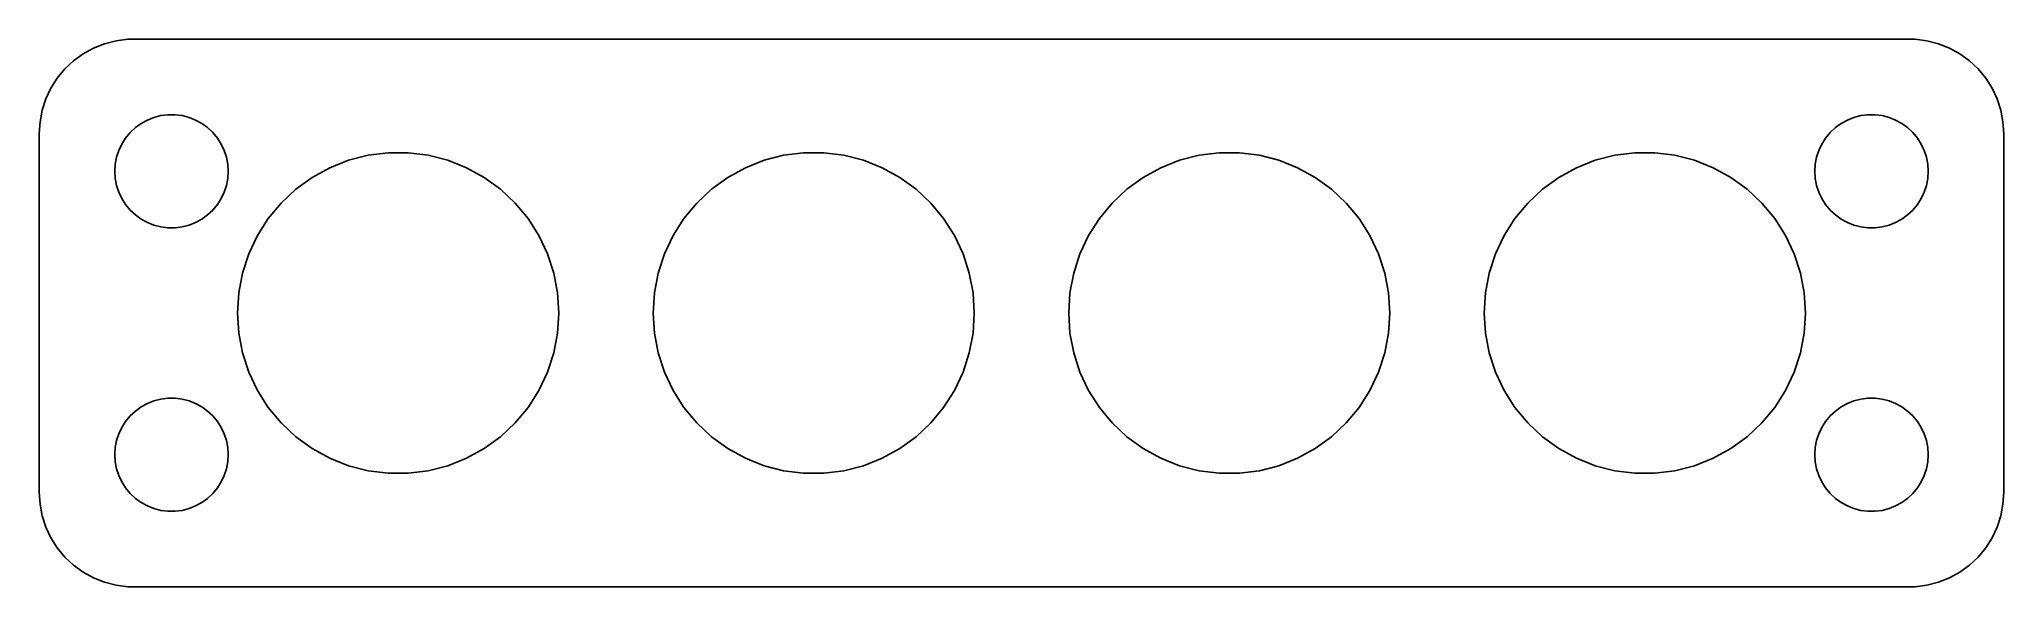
# Model space of a CAD drawing. Header units: metres. Extents: x -52 to 52, y -14 to 14.
import ezdxf

# ---------------------------------------------------------------- set-up
doc = ezdxf.new("R2010")
doc.units = ezdxf.units.M

msp = doc.modelspace()

# ---------------------------------------------------------------- linework, layer by layer
for p, q in [((-49.6791, 13.7216), (-50.1871, 13.3526)), ((-49.1289, 14.0241), (-49.6791, 13.7216)), ((-48.5451, 14.2553), (-49.1289, 14.0241)), ((-47.9369, 14.4114), (-48.5451, 14.2553)), ((-47.3139, 14.4901), (-47.9369, 14.4114)), ((47.3139, 14.4901), (-47.3139, 14.4901)), ((47.9369, 14.4114), (47.3139, 14.4901)), ((48.5451, 14.2553), (47.9369, 14.4114)), ((49.1289, 14.0241), (48.5451, 14.2553)), ((49.6791, 13.7216), (49.1289, 14.0241)), ((50.1871, 13.3526), (49.6791, 13.7216)), ((-50.6448, 12.9227), (-51.0451, 12.4389)), ((-50.1871, 13.3526), (-50.6448, 12.9227)), ((50.6448, 12.9227), (50.1871, 13.3526)), ((51.0451, 12.4389), (50.6448, 12.9227)), ((-51.3815, 11.9088), (-51.6489, 11.3406)), ((-51.0451, 12.4389), (-51.3815, 11.9088)), ((51.3815, 11.9088), (51.0451, 12.4389)), ((51.6489, 11.3406), (51.3815, 11.9088)), ((-51.8429, 10.7434), (-51.9606, 10.1267)), ((-51.6489, 11.3406), (-51.8429, 10.7434)), ((-45.927, 10.3532), (-45.5621, 10.4469)), ((-45.5621, 10.4469), (-45.1884, 10.4941)), ((-45.1884, 10.4941), (-44.8116, 10.4941)), ((-44.8116, 10.4941), (-44.4379, 10.4469)), ((-44.4379, 10.4469), (-44.0729, 10.3532)), ((44.0729, 10.3532), (44.4379, 10.4469)), ((44.4379, 10.4469), (44.8116, 10.4941)), ((44.8116, 10.4941), (45.1884, 10.4941)), ((45.1884, 10.4941), (45.5621, 10.4469)), ((45.5621, 10.4469), (45.927, 10.3532)), ((51.8429, 10.7434), (51.6489, 11.3406)), ((51.9606, 10.1267), (51.8429, 10.7434)), ((-51.9606, 10.1267), (-52, 9.5)), ((-52, 9.5), (-52, -9.5)), ((-47.427, 9.26335), (-47.1869, 9.55363)), ((-47.1869, 9.55363), (-46.9123, 9.81154)), ((-46.9123, 9.81154), (-46.6075, 10.033)), ((-46.6075, 10.033), (-46.2773, 10.2145)), ((-46.2773, 10.2145), (-45.927, 10.3532)), ((-44.0729, 10.3532), (-43.7227, 10.2145)), ((-43.7227, 10.2145), (-43.3925, 10.033)), ((-43.3925, 10.033), (-43.0877, 9.81154)), ((-43.0877, 9.81154), (-42.8131, 9.55363)), ((-42.8131, 9.55363), (-42.5729, 9.26335)), ((42.5729, 9.26335), (42.8131, 9.55363)), ((42.8131, 9.55363), (43.0877, 9.81154)), ((43.0877, 9.81154), (43.3925, 10.033)), ((43.3925, 10.033), (43.7227, 10.2145)), ((43.7227, 10.2145), (44.0729, 10.3532)), ((45.927, 10.3532), (46.2773, 10.2145)), ((46.2773, 10.2145), (46.6075, 10.033)), ((46.6075, 10.033), (46.9123, 9.81154)), ((46.9123, 9.81154), (47.1869, 9.55363)), ((47.1869, 9.55363), (47.427, 9.26335)), ((52, 9.5), (51.9606, 10.1267)), ((52, -9.5), (52, 9.5)), ((-47.9057, 8.24606), (-47.7893, 8.60437)), ((-47.7893, 8.60437), (-47.6289, 8.94525)), ((-47.6289, 8.94525), (-47.427, 9.26335)), ((-42.5729, 9.26335), (-42.3711, 8.94525)), ((-42.3711, 8.94525), (-42.2107, 8.60437)), ((-42.2107, 8.60437), (-42.0942, 8.24606)), ((-35.6266, 8.08397), (-34.5927, 8.34944)), ((-34.5927, 8.34944), (-33.5337, 8.48322)), ((-33.5337, 8.48322), (-32.4663, 8.48322)), ((-32.4663, 8.48322), (-31.4073, 8.34944)), ((-31.4073, 8.34944), (-30.3734, 8.08397)), ((-13.6266, 8.08397), (-12.5927, 8.34944)), ((-12.5927, 8.34944), (-11.5337, 8.48322)), ((-11.5337, 8.48322), (-10.4663, 8.48322)), ((-10.4663, 8.48322), (-9.40726, 8.34944)), ((-9.40726, 8.34944), (-8.37335, 8.08397)), ((8.37335, 8.08397), (9.40726, 8.34944)), ((9.40726, 8.34944), (10.4663, 8.48322)), ((10.4663, 8.48322), (11.5337, 8.48322)), ((11.5337, 8.48322), (12.5927, 8.34944)), ((12.5927, 8.34944), (13.6266, 8.08397)), ((30.3734, 8.08397), (31.4073, 8.34944)), ((31.4073, 8.34944), (32.4663, 8.48322)), ((32.4663, 8.48322), (33.5337, 8.48322)), ((33.5337, 8.48322), (34.5927, 8.34944)), ((34.5927, 8.34944), (35.6266, 8.08397)), ((42.0942, 8.24606), (42.2107, 8.60437)), ((42.2107, 8.60437), (42.3711, 8.94525)), ((42.3711, 8.94525), (42.5729, 9.26335)), ((47.427, 9.26335), (47.6289, 8.94525)), ((47.6289, 8.94525), (47.7893, 8.60437)), ((47.7893, 8.60437), (47.9057, 8.24606)), ((-48, 7.5), (-47.9763, 7.87599)), ((-47.9763, 7.12399), (-48, 7.5)), ((-47.9763, 7.87599), (-47.9057, 8.24606)), ((-42.0942, 8.24606), (-42.0237, 7.87599)), ((-42.0237, 7.87599), (-42, 7.5)), ((-42, 7.5), (-42.0237, 7.12399)), ((-37.5545, 7.17677), (-36.6191, 7.69102)), ((-36.6191, 7.69102), (-35.6266, 8.08397)), ((-30.3734, 8.08397), (-29.3809, 7.69102)), ((-29.3809, 7.69102), (-28.4455, 7.17677)), ((-15.5545, 7.17677), (-14.6191, 7.69102)), ((-14.6191, 7.69102), (-13.6266, 8.08397)), ((-8.37335, 8.08397), (-7.38087, 7.69102)), ((-7.38087, 7.69102), (-6.44547, 7.17677)), ((6.44547, 7.17677), (7.38087, 7.69102)), ((7.38087, 7.69102), (8.37335, 8.08397)), ((13.6266, 8.08397), (14.6191, 7.69102)), ((14.6191, 7.69102), (15.5545, 7.17677)), ((28.4455, 7.17677), (29.3809, 7.69102)), ((29.3809, 7.69102), (30.3734, 8.08397)), ((35.6266, 8.08397), (36.6191, 7.69102)), ((36.6191, 7.69102), (37.5545, 7.17677)), ((42, 7.5), (42.0237, 7.87599)), ((42.0237, 7.12399), (42, 7.5)), ((42.0237, 7.87599), (42.0942, 8.24606)), ((47.9057, 8.24606), (47.9763, 7.87599)), ((47.9763, 7.87599), (48, 7.5)), ((48, 7.5), (47.9763, 7.12399)), ((-47.9057, 6.75392), (-47.9763, 7.12399)), ((-47.7893, 6.39561), (-47.9057, 6.75392)), ((-47.6289, 6.05473), (-47.7893, 6.39561)), ((-42.2107, 6.39561), (-42.3711, 6.05473)), ((-42.0942, 6.75392), (-42.2107, 6.39561)), ((-42.0237, 7.12399), (-42.0942, 6.75392)), ((-39.1962, 5.81865), (-38.4181, 6.54936)), ((-38.4181, 6.54936), (-37.5545, 7.17677)), ((-28.4455, 7.17677), (-27.5819, 6.54936)), ((-27.5819, 6.54936), (-26.8038, 5.81865)), ((-17.1962, 5.81865), (-16.4181, 6.54936)), ((-16.4181, 6.54936), (-15.5545, 7.17677)), ((-6.44547, 7.17677), (-5.58189, 6.54936)), ((-5.58189, 6.54936), (-4.80376, 5.81865)), ((4.80376, 5.81865), (5.58189, 6.54936)), ((5.58189, 6.54936), (6.44547, 7.17677)), ((15.5545, 7.17677), (16.4181, 6.54936)), ((16.4181, 6.54936), (17.1962, 5.81865)), ((26.8038, 5.81865), (27.5819, 6.54936)), ((27.5819, 6.54936), (28.4455, 7.17677)), ((37.5545, 7.17677), (38.4181, 6.54936)), ((38.4181, 6.54936), (39.1962, 5.81865)), ((42.0942, 6.75392), (42.0237, 7.12399)), ((42.2107, 6.39561), (42.0942, 6.75392)), ((42.3711, 6.05473), (42.2107, 6.39561)), ((47.7893, 6.39561), (47.6289, 6.05473)), ((47.9057, 6.75392), (47.7893, 6.39561)), ((47.9763, 7.12399), (47.9057, 6.75392)), ((-47.427, 5.73663), (-47.6289, 6.05473)), ((-47.1869, 5.44635), (-47.427, 5.73663)), ((-46.9123, 5.18845), (-47.1869, 5.44635)), ((-42.8131, 5.44635), (-43.0877, 5.18845)), ((-42.5729, 5.73663), (-42.8131, 5.44635)), ((-42.3711, 6.05473), (-42.5729, 5.73663)), ((-39.8766, 4.99617), (-39.1962, 5.81865)), ((-26.8038, 5.81865), (-26.1234, 4.99617)), ((-17.8766, 4.99617), (-17.1962, 5.81865)), ((-4.80376, 5.81865), (-4.12335, 4.99617)), ((4.12335, 4.99617), (4.80376, 5.81865)), ((17.1962, 5.81865), (17.8766, 4.99617)), ((26.1234, 4.99617), (26.8038, 5.81865)), ((39.1962, 5.81865), (39.8766, 4.99617)), ((42.5729, 5.73663), (42.3711, 6.05473)), ((42.8131, 5.44635), (42.5729, 5.73663)), ((43.0877, 5.18845), (42.8131, 5.44635)), ((47.1869, 5.44635), (46.9123, 5.18845)), ((47.427, 5.73663), (47.1869, 5.44635)), ((47.6289, 6.05473), (47.427, 5.73663)), ((-46.6075, 4.96701), (-46.9123, 5.18845)), ((-46.2773, 4.78551), (-46.6075, 4.96701)), ((-45.927, 4.64682), (-46.2773, 4.78551)), ((-45.5621, 4.55313), (-45.927, 4.64682)), ((-45.1884, 4.50591), (-45.5621, 4.55313)), ((-44.8116, 4.50591), (-45.1884, 4.50591)), ((-44.4379, 4.55313), (-44.8116, 4.50591)), ((-44.0729, 4.64682), (-44.4379, 4.55313)), ((-43.7227, 4.78551), (-44.0729, 4.64682)), ((-43.3925, 4.96701), (-43.7227, 4.78551)), ((-43.0877, 5.18845), (-43.3925, 4.96701)), ((-40.4486, 4.09489), (-39.8766, 4.99617)), ((-26.1234, 4.99617), (-25.5514, 4.09489)), ((-18.4486, 4.09489), (-17.8766, 4.99617)), ((-4.12335, 4.99617), (-3.55139, 4.09489)), ((3.55139, 4.09489), (4.12335, 4.99617)), ((17.8766, 4.99617), (18.4486, 4.09489)), ((25.5514, 4.09489), (26.1234, 4.99617)), ((39.8766, 4.99617), (40.4486, 4.09489)), ((43.3925, 4.96701), (43.0877, 5.18845)), ((43.7227, 4.78551), (43.3925, 4.96701)), ((44.0729, 4.64682), (43.7227, 4.78551)), ((44.4379, 4.55313), (44.0729, 4.64682)), ((44.8116, 4.50591), (44.4379, 4.55313)), ((45.1884, 4.50591), (44.8116, 4.50591)), ((45.5621, 4.55313), (45.1884, 4.50591)), ((45.927, 4.64682), (45.5621, 4.55313)), ((46.2773, 4.78551), (45.927, 4.64682)), ((46.6075, 4.96701), (46.2773, 4.78551)), ((46.9123, 5.18845), (46.6075, 4.96701)), ((-41.233, 2.11386), (-40.9031, 3.12904)), ((-40.9031, 3.12904), (-40.4486, 4.09489)), ((-25.5514, 4.09489), (-25.0969, 3.12904)), ((-25.0969, 3.12904), (-24.767, 2.11386)), ((-19.233, 2.11386), (-18.9031, 3.12904)), ((-18.9031, 3.12904), (-18.4486, 4.09489)), ((-3.55139, 4.09489), (-3.09689, 3.12904)), ((-3.09689, 3.12904), (-2.76703, 2.11386)), ((2.76703, 2.11386), (3.09689, 3.12904)), ((3.09689, 3.12904), (3.55139, 4.09489)), ((18.4486, 4.09489), (18.9031, 3.12904)), ((18.9031, 3.12904), (19.233, 2.11386)), ((24.767, 2.11386), (25.0969, 3.12904)), ((25.0969, 3.12904), (25.5514, 4.09489)), ((40.4486, 4.09489), (40.9031, 3.12904)), ((40.9031, 3.12904), (41.233, 2.11386)), ((-41.433, 1.06532), (-41.233, 2.11386)), ((-24.767, 2.11386), (-24.567, 1.06532)), ((-19.433, 1.06532), (-19.233, 2.11386)), ((-2.76703, 2.11386), (-2.56702, 1.06532)), ((2.56702, 1.06532), (2.76703, 2.11386)), ((19.233, 2.11386), (19.433, 1.06532)), ((24.567, 1.06532), (24.767, 2.11386)), ((41.233, 2.11386), (41.433, 1.06532)), ((-41.5, 0), (-41.433, 1.06532)), ((-24.567, 1.06532), (-24.5, 0)), ((-19.5, 0), (-19.433, 1.06532)), ((-2.56702, 1.06532), (-2.5, 0)), ((2.5, 0), (2.56702, 1.06532)), ((19.433, 1.06532), (19.5, 0)), ((24.5, 0), (24.567, 1.06532)), ((41.433, 1.06532), (41.5, 0)), ((-41.433, -1.06532), (-41.5, 0)), ((-24.5, 0), (-24.567, -1.06532)), ((-19.433, -1.06532), (-19.5, 0)), ((-2.5, 0), (-2.56702, -1.06532)), ((2.56702, -1.06532), (2.5, 0)), ((19.5, 0), (19.433, -1.06532)), ((24.567, -1.06532), (24.5, 0)), ((41.5, 0), (41.433, -1.06532)), ((-41.233, -2.11386), (-41.433, -1.06532)), ((-24.567, -1.06532), (-24.767, -2.11386)), ((-19.233, -2.11386), (-19.433, -1.06532)), ((-2.56702, -1.06532), (-2.76703, -2.11386)), ((2.76703, -2.11386), (2.56702, -1.06532)), ((19.433, -1.06532), (19.233, -2.11386)), ((24.767, -2.11386), (24.567, -1.06532)), ((41.433, -1.06532), (41.233, -2.11386)), ((-40.9031, -3.12904), (-41.233, -2.11386)), ((-24.767, -2.11386), (-25.0969, -3.12904)), ((-18.9031, -3.12904), (-19.233, -2.11386)), ((-2.76703, -2.11386), (-3.09689, -3.12904)), ((3.09689, -3.12904), (2.76703, -2.11386)), ((19.233, -2.11386), (18.9031, -3.12904)), ((25.0969, -3.12904), (24.767, -2.11386)), ((41.233, -2.11386), (40.9031, -3.12904)), ((-40.4486, -4.09489), (-40.9031, -3.12904)), ((-39.8766, -4.99617), (-40.4486, -4.09489)), ((-25.5514, -4.09489), (-26.1234, -4.99617)), ((-25.0969, -3.12904), (-25.5514, -4.09489)), ((-18.4486, -4.09489), (-18.9031, -3.12904)), ((-17.8766, -4.99617), (-18.4486, -4.09489)), ((-3.55139, -4.09489), (-4.12335, -4.99617)), ((-3.09689, -3.12904), (-3.55139, -4.09489)), ((3.55139, -4.09489), (3.09689, -3.12904)), ((4.12335, -4.99617), (3.55139, -4.09489)), ((18.4486, -4.09489), (17.8766, -4.99617)), ((18.9031, -3.12904), (18.4486, -4.09489)), ((25.5514, -4.09489), (25.0969, -3.12904)), ((26.1234, -4.99617), (25.5514, -4.09489)), ((40.4486, -4.09489), (39.8766, -4.99617)), ((40.9031, -3.12904), (40.4486, -4.09489)), ((-47.1869, -5.44635), (-46.9123, -5.18845)), ((-46.9123, -5.18845), (-46.6075, -4.96701)), ((-46.6075, -4.96701), (-46.2773, -4.78551)), ((-46.2773, -4.78551), (-45.927, -4.64682)), ((-45.927, -4.64682), (-45.5621, -4.55313)), ((-45.5621, -4.55313), (-45.1884, -4.50591)), ((-45.1884, -4.50591), (-44.8116, -4.50591)), ((-44.8116, -4.50591), (-44.4379, -4.55313)), ((-44.4379, -4.55313), (-44.0729, -4.64682)), ((-44.0729, -4.64682), (-43.7227, -4.78551)), ((-43.7227, -4.78551), (-43.3925, -4.96701)), ((-43.3925, -4.96701), (-43.0877, -5.18845)), ((-43.0877, -5.18845), (-42.8131, -5.44635)), ((-39.1962, -5.81865), (-39.8766, -4.99617)), ((-26.1234, -4.99617), (-26.8038, -5.81865)), ((-17.1962, -5.81865), (-17.8766, -4.99617)), ((-4.12335, -4.99617), (-4.80376, -5.81865)), ((4.80376, -5.81865), (4.12335, -4.99617)), ((17.8766, -4.99617), (17.1962, -5.81865)), ((26.8038, -5.81865), (26.1234, -4.99617)), ((39.8766, -4.99617), (39.1962, -5.81865)), ((42.8131, -5.44635), (43.0877, -5.18845)), ((43.0877, -5.18845), (43.3925, -4.96701)), ((43.3925, -4.96701), (43.7227, -4.78551)), ((43.7227, -4.78551), (44.0729, -4.64682)), ((44.0729, -4.64682), (44.4379, -4.55313)), ((44.4379, -4.55313), (44.8116, -4.50591)), ((44.8116, -4.50591), (45.1884, -4.50591)), ((45.1884, -4.50591), (45.5621, -4.55313)), ((45.5621, -4.55313), (45.927, -4.64682)), ((45.927, -4.64682), (46.2773, -4.78551)), ((46.2773, -4.78551), (46.6075, -4.96701)), ((46.6075, -4.96701), (46.9123, -5.18845)), ((46.9123, -5.18845), (47.1869, -5.44635)), ((-47.7893, -6.39561), (-47.6289, -6.05473)), ((-47.6289, -6.05473), (-47.427, -5.73663)), ((-47.427, -5.73663), (-47.1869, -5.44635)), ((-42.8131, -5.44635), (-42.5729, -5.73663)), ((-42.5729, -5.73663), (-42.3711, -6.05473)), ((-42.3711, -6.05473), (-42.2107, -6.39561)), ((-38.4181, -6.54936), (-39.1962, -5.81865)), ((-26.8038, -5.81865), (-27.5819, -6.54936)), ((-16.4181, -6.54936), (-17.1962, -5.81865)), ((-4.80376, -5.81865), (-5.58189, -6.54936)), ((5.58189, -6.54936), (4.80376, -5.81865)), ((17.1962, -5.81865), (16.4181, -6.54936)), ((27.5819, -6.54936), (26.8038, -5.81865)), ((39.1962, -5.81865), (38.4181, -6.54936)), ((42.2107, -6.39561), (42.3711, -6.05473)), ((42.3711, -6.05473), (42.5729, -5.73663)), ((42.5729, -5.73663), (42.8131, -5.44635)), ((47.1869, -5.44635), (47.427, -5.73663)), ((47.427, -5.73663), (47.6289, -6.05473)), ((47.6289, -6.05473), (47.7893, -6.39561)), ((-48, -7.5), (-47.9763, -7.12399)), ((-47.9763, -7.12399), (-47.9057, -6.75392)), ((-47.9057, -6.75392), (-47.7893, -6.39561)), ((-42.2107, -6.39561), (-42.0942, -6.75392)), ((-42.0942, -6.75392), (-42.0237, -7.12399)), ((-42.0237, -7.12399), (-42, -7.5)), ((-37.5545, -7.17677), (-38.4181, -6.54936)), ((-36.6191, -7.69102), (-37.5545, -7.17677)), ((-28.4455, -7.17677), (-29.3809, -7.69102)), ((-27.5819, -6.54936), (-28.4455, -7.17677)), ((-15.5545, -7.17677), (-16.4181, -6.54936)), ((-14.6191, -7.69102), (-15.5545, -7.17677)), ((-6.44547, -7.17677), (-7.38087, -7.69102)), ((-5.58189, -6.54936), (-6.44547, -7.17677)), ((6.44547, -7.17677), (5.58189, -6.54936)), ((7.38087, -7.69102), (6.44547, -7.17677)), ((15.5545, -7.17677), (14.6191, -7.69102)), ((16.4181, -6.54936), (15.5545, -7.17677)), ((28.4455, -7.17677), (27.5819, -6.54936)), ((29.3809, -7.69102), (28.4455, -7.17677)), ((37.5545, -7.17677), (36.6191, -7.69102)), ((38.4181, -6.54936), (37.5545, -7.17677)), ((42, -7.5), (42.0237, -7.12399)), ((42.0237, -7.12399), (42.0942, -6.75392)), ((42.0942, -6.75392), (42.2107, -6.39561)), ((47.7893, -6.39561), (47.9057, -6.75392)), ((47.9057, -6.75392), (47.9763, -7.12399)), ((47.9763, -7.12399), (48, -7.5)), ((-47.9763, -7.87599), (-48, -7.5)), ((-47.9057, -8.24606), (-47.9763, -7.87599)), ((-47.7893, -8.60437), (-47.9057, -8.24606)), ((-42.0942, -8.24606), (-42.2107, -8.60437)), ((-42.0237, -7.87599), (-42.0942, -8.24606)), ((-42, -7.5), (-42.0237, -7.87599)), ((-35.6266, -8.08397), (-36.6191, -7.69102)), ((-34.5927, -8.34944), (-35.6266, -8.08397)), ((-30.3734, -8.08397), (-31.4073, -8.34944)), ((-29.3809, -7.69102), (-30.3734, -8.08397)), ((-13.6266, -8.08397), (-14.6191, -7.69102)), ((-12.5927, -8.34944), (-13.6266, -8.08397)), ((-8.37335, -8.08397), (-9.40726, -8.34944)), ((-7.38087, -7.69102), (-8.37335, -8.08397)), ((8.37335, -8.08397), (7.38087, -7.69102)), ((9.40726, -8.34944), (8.37335, -8.08397)), ((13.6266, -8.08397), (12.5927, -8.34944)), ((14.6191, -7.69102), (13.6266, -8.08397)), ((30.3734, -8.08397), (29.3809, -7.69102)), ((31.4073, -8.34944), (30.3734, -8.08397)), ((35.6266, -8.08397), (34.5927, -8.34944)), ((36.6191, -7.69102), (35.6266, -8.08397)), ((42.0237, -7.87599), (42, -7.5)), ((42.0942, -8.24606), (42.0237, -7.87599)), ((42.2107, -8.60437), (42.0942, -8.24606)), ((47.9057, -8.24606), (47.7893, -8.60437)), ((47.9763, -7.87599), (47.9057, -8.24606)), ((48, -7.5), (47.9763, -7.87599)), ((-47.6289, -8.94525), (-47.7893, -8.60437)), ((-47.427, -9.26335), (-47.6289, -8.94525)), ((-47.1869, -9.55363), (-47.427, -9.26335)), ((-42.5729, -9.26335), (-42.8131, -9.55363)), ((-42.3711, -8.94525), (-42.5729, -9.26335)), ((-42.2107, -8.60437), (-42.3711, -8.94525)), ((-33.5337, -8.48322), (-34.5927, -8.34944)), ((-32.4663, -8.48322), (-33.5337, -8.48322)), ((-31.4073, -8.34944), (-32.4663, -8.48322)), ((-11.5337, -8.48322), (-12.5927, -8.34944)), ((-10.4663, -8.48322), (-11.5337, -8.48322)), ((-9.40726, -8.34944), (-10.4663, -8.48322)), ((10.4663, -8.48322), (9.40726, -8.34944)), ((11.5337, -8.48322), (10.4663, -8.48322)), ((12.5927, -8.34944), (11.5337, -8.48322)), ((32.4663, -8.48322), (31.4073, -8.34944)), ((33.5337, -8.48322), (32.4663, -8.48322)), ((34.5927, -8.34944), (33.5337, -8.48322)), ((42.3711, -8.94525), (42.2107, -8.60437)), ((42.5729, -9.26335), (42.3711, -8.94525)), ((42.8131, -9.55363), (42.5729, -9.26335)), ((47.427, -9.26335), (47.1869, -9.55363)), ((47.6289, -8.94525), (47.427, -9.26335)), ((47.7893, -8.60437), (47.6289, -8.94525)), ((-52, -9.5), (-51.9606, -10.1267)), ((-51.9606, -10.1267), (-51.8429, -10.7434)), ((-46.9123, -9.81154), (-47.1869, -9.55363)), ((-46.6075, -10.033), (-46.9123, -9.81154)), ((-46.2773, -10.2145), (-46.6075, -10.033)), ((-45.927, -10.3532), (-46.2773, -10.2145)), ((-45.5621, -10.4469), (-45.927, -10.3532)), ((-44.0729, -10.3532), (-44.4379, -10.4469)), ((-43.7227, -10.2145), (-44.0729, -10.3532)), ((-43.3925, -10.033), (-43.7227, -10.2145)), ((-43.0877, -9.81154), (-43.3925, -10.033)), ((-42.8131, -9.55363), (-43.0877, -9.81154)), ((43.0877, -9.81154), (42.8131, -9.55363)), ((43.3925, -10.033), (43.0877, -9.81154)), ((43.7227, -10.2145), (43.3925, -10.033)), ((44.0729, -10.3532), (43.7227, -10.2145)), ((44.4379, -10.4469), (44.0729, -10.3532)), ((45.927, -10.3532), (45.5621, -10.4469)), ((46.2773, -10.2145), (45.927, -10.3532)), ((46.6075, -10.033), (46.2773, -10.2145)), ((46.9123, -9.81154), (46.6075, -10.033)), ((47.1869, -9.55363), (46.9123, -9.81154)), ((51.8429, -10.7434), (51.9606, -10.1267)), ((51.9606, -10.1267), (52, -9.5)), ((-51.8429, -10.7434), (-51.6489, -11.3406)), ((-51.6489, -11.3406), (-51.3815, -11.9088)), ((-45.1884, -10.4941), (-45.5621, -10.4469)), ((-44.8116, -10.4941), (-45.1884, -10.4941)), ((-44.4379, -10.4469), (-44.8116, -10.4941)), ((44.8116, -10.4941), (44.4379, -10.4469)), ((45.1884, -10.4941), (44.8116, -10.4941)), ((45.5621, -10.4469), (45.1884, -10.4941)), ((51.3815, -11.9088), (51.6489, -11.3406)), ((51.6489, -11.3406), (51.8429, -10.7434)), ((-51.3815, -11.9088), (-51.0451, -12.4389)), ((-51.0451, -12.4389), (-50.6448, -12.9227)), ((50.6448, -12.9227), (51.0451, -12.4389)), ((51.0451, -12.4389), (51.3815, -11.9088)), ((-50.6448, -12.9227), (-50.1871, -13.3526)), ((-50.1871, -13.3526), (-49.6791, -13.7216)), ((49.6791, -13.7216), (50.1871, -13.3526)), ((50.1871, -13.3526), (50.6448, -12.9227)), ((-49.6791, -13.7216), (-49.1289, -14.0241)), ((-49.1289, -14.0241), (-48.5451, -14.2553)), ((-48.5451, -14.2553), (-47.9369, -14.4114)), ((-47.9369, -14.4114), (-47.3139, -14.4901)), ((-47.3139, -14.4901), (47.3139, -14.4901)), ((47.3139, -14.4901), (47.9369, -14.4114)), ((47.9369, -14.4114), (48.5451, -14.2553)), ((48.5451, -14.2553), (49.1289, -14.0241)), ((49.1289, -14.0241), (49.6791, -13.7216))]:
    msp.add_line(p, q)

doc.saveas('drawing.dxf')
